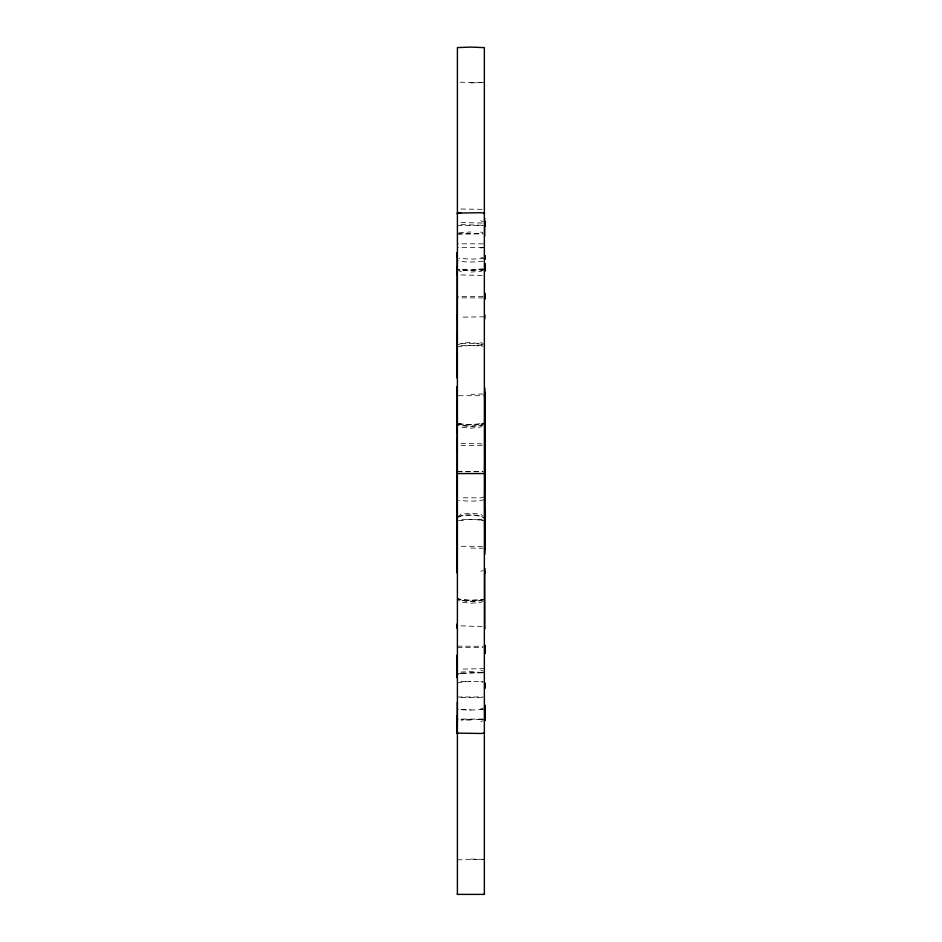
<?xml version="1.0" encoding="UTF-8"?>
<svg xmlns="http://www.w3.org/2000/svg" width="942" height="942" viewBox="0 0 942 942"><rect width="100%" height="100%" fill="white"/><g stroke="black" fill="none" stroke-linecap="round" stroke-linejoin="round"><path stroke-width="0.71" stroke-dasharray="4.71 3.53" d="M482.528 425.525L480.773 427.067L470.906 428.151L461.05 427.279L457.553 424.465M457.494 517.076L460.991 514.144L470.87 513.237L480.738 514.226L482.492 515.604M483.152 600.831L480.809 602.55L470.894 603.233L460.979 602.126L457.471 599.359M483.105 424.3L480.773 425.619L470.906 426.349L461.038 425.737L457.565 423.723M483.152 599.347L480.809 600.678L470.894 601.161L460.991 600.278L458.636 598.829M484.282 423.559L480.785 425.454L470.906 426.161L461.027 425.49L458.707 424.018M457.506 517.429C465.018 513.731 475.392 514.226 483.069 517.064M483.14 599.795C475.31 602.315 464.936 602.562 457.482 598.606M458.66 516.934L460.991 515.757L470.87 515.227L480.75 516.016L484.247 518.182M483.164 270.166L480.844 271.32L471.035 272.085M457.471 344.902C465.218 341.593 475.286 342.299 483.116 344.913M457.612 423.547C466.266 425.101 475.91 425.737 484.318 422.923M480.797 721.631L483.152 720.76M458.778 423.829L470.953 424.618L483.14 423.441M483.164 268.729L471.035 270.06L458.931 269.271M480.82 424.183L483.14 423.429M458.648 520.585L470.812 519.336L482.963 520.149C474.638 519.195 465.642 518.677 457.494 520.961M461.074 600.007L458.754 599.277C466.961 600.819 476.075 601.173 484.212 599.018M480.726 600.078L483.046 599.395L470.906 600.195L457.612 598.947M484.329 496.834L480.797 497.859L460.956 497.812M484.282 499.684C476.004 501.662 467.055 501.274 458.66 500.32M480.809 571.193L483.164 570.593M457.412 346.68L470.835 345.408L483.081 346.173M460.956 673.33L457.423 674.119L470.882 672.765L483.14 672.729M458.942 232.827L470.87 231.956M457.435 682.597L470.882 681.313L483.152 681.596M483.152 261.205C474.721 262.1 465.725 262.7 457.423 260.604M484.329 269.624L460.956 270.425M470.882 720.065L460.956 719.888L483.152 719.335M480.797 709.62L483.152 709.161M483.152 269.742L480.797 270.177L483.14 269.765M480.797 719.782L484.329 719.123M483.152 709.479L470.835 710.115L457.329 709.479M484.306 269.553L470.882 270.342L457.447 269.683L460.956 270.295M484.329 316.771L460.956 317.207M484.329 668.632L460.956 669.126M483.152 719.076L457.423 719.076M457.423 234.028L483.152 233.899M457.435 225.479L483.152 225.409M457.4 859.799L484.353 859.457M483.175 247.605L457.4 247.487M484.376 258.603L471.012 259.121L458.813 258.344M457.4 697.009L483.175 696.95M457.8 233.922L482.81 233.463M483.175 243.848L457.4 243.837M480.797 708.431L483.152 708.219M483.152 393.98L470.882 394.357M460.956 673.153L484.329 672.741M483.152 297.931L457.423 297.872M460.921 345.608L480.75 345.431L484.259 346.456M458.483 395.711L483.823 395.711M460.979 445.484L480.832 445.307L484.365 446.225M482.481 546.348L458.483 546.289M460.968 343.63L470.87 343.241L480.785 344.077L484.306 346.032M460.956 672.046L470.882 671.646L483.152 672.588M480.867 257.814L483.211 257.731M457.423 471.789L483.152 471.754M460.921 443.623L480.797 443.729L484.329 444.612M460.956 222.512L483.152 223.101M457.423 471.53L483.152 471.389M460.956 224.608L484.329 225.326M457.423 646.141L483.152 646.318M460.956 274.958L484.329 275.429M460.932 681.702L470.859 681.561M483.152 296.6L457.423 296.589M460.944 209.018L484.353 209.36M460.944 697.421L484.353 697.775M470.882 82.92L484.353 82.531L457.4 82.201M457.423 647.354L483.152 647.543M470.882 548.103L483.152 548.232M470.882 859.08L483.175 859.339L480.809 859.104M460.956 625.806L483.152 626.736M460.956 709.62L470.882 709.844M484.306 672.847L480.797 672.506L483.152 672.776M480.797 681.737L483.152 682.161M480.526 232.05L482.81 232.474M480.644 519.619L484.129 520.714M458.778 423.629L461.109 424.406M480.797 220.828L483.152 221.735M480.809 670.103L483.152 671.14M458.931 270.707L461.239 271.755M480.785 342.229L483.128 343.912M484.353 247.463L480.809 247.876L484.353 247.463"/><path stroke-width="1.41" d="M484.353 732.487L484.353 733.159L480.809 733.465L457.4 733.159L457.4 213.08L480.809 212.715L484.353 213.104L484.353 894.394L457.4 894.394L457.4 731.793M457.4 733.159L457.4 732.511M484.353 213.94L484.353 47.618L470.882 47.1L457.4 47.606L457.4 213.834M484.859 623.769L484.765 568.332L484.6 569.203M484.859 510.434L484.977 549.845M457.094 426.502L457.188 421.215L456.929 498.059M456.776 677.616L456.894 655.173M457.341 702.167L457.341 723.421M484.659 517.064L484.777 423.264M456.799 451.465L456.905 437.712M456.917 515.568L456.835 527.108L456.976 522.916M456.964 256.495L456.988 252.621L457.365 257.142M456.788 548.02L456.917 554.473L456.929 538.777M484.836 388.033L484.977 394.498M457.2 256.436L457.011 375.458L457.435 373.515M456.917 319.055L456.776 314.875M456.788 392.225L456.929 386.561M456.976 501.321L457.058 497.894L457.223 498.942M457.082 422.157L456.988 425.855L456.941 419.084M484.836 475.369L484.977 470.388L484.753 472.072M484.977 315.005L484.836 318.726M484.965 547.726L484.836 554.355M457.447 570.711L457.023 572.96L456.776 491.642L456.894 503.699M457 675.956L456.764 676.58L456.894 668.584M456.776 628.09L456.917 624.004M457.4 213.104L460.944 212.704M484.329 473.555L457.423 473.567M484.977 628.691L484.836 624.758M484.553 522.61L484.824 524.058M457 472.072L456.776 470.376L456.917 475.369M456.929 373.468L457.011 377.978L456.894 335.128M456.917 268.941L456.776 266.598L456.894 274.558M484.683 570.546L484.847 573.242M456.929 366.968L457.164 374.586M484.683 218.356L484.706 235.924M484.353 213.104L484.353 213.74M457.094 355.452L457.117 371.949M484.777 396.017L484.777 545.983M484.353 893.781L484.353 894.394M457.4 893.781L457.4 894.394M456.929 403.777L456.894 432.661L456.929 388.422L456.929 403.777M456.917 555.168L456.894 571.323L456.776 549.374L456.917 555.168M456.917 721.183L456.894 733.488L456.776 715.767L456.917 721.183M484.977 392.425L484.859 431.624L484.977 392.425M484.859 457.376L484.977 472.59L484.859 457.376M456.917 718.31L456.894 722.255L456.764 716.756L456.917 718.31M484.977 471.624L484.859 488.78L484.977 471.624M484.977 705.275L484.859 720.63L484.977 705.275M484.859 221.923L484.965 226.056L484.859 221.923M484.859 293.445L484.977 298.873L484.859 293.445M484.859 255.682L484.977 259.144L484.859 255.682M484.965 263.842L484.859 271.06L484.965 263.842M484.977 645.329L484.859 653.43L484.977 645.329M484.977 683.197L484.859 688.202L484.977 683.197"/></g></svg>
